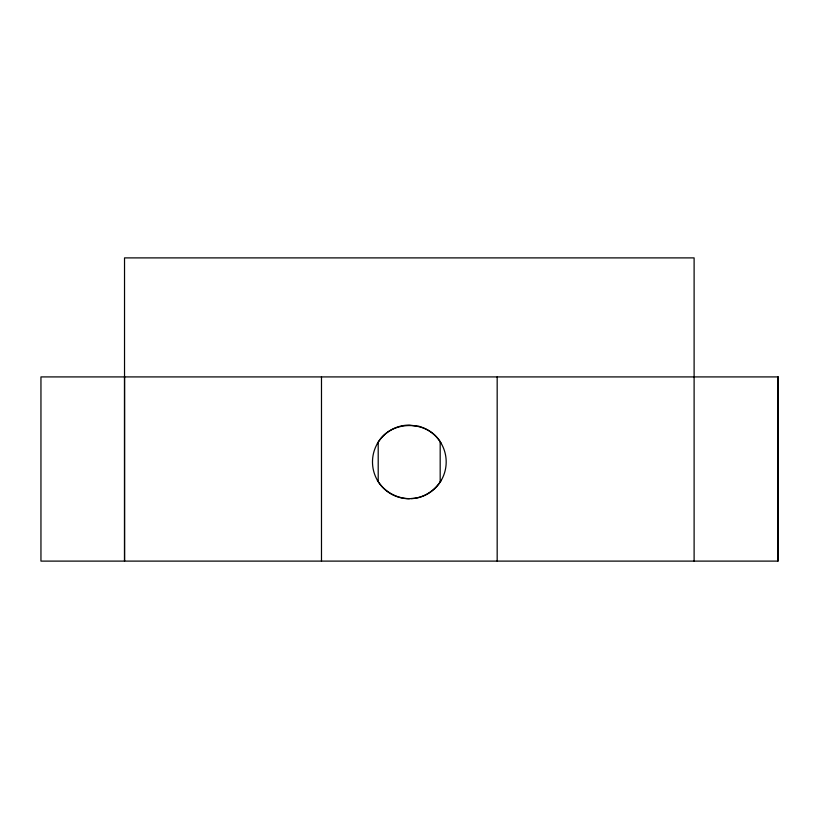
<?xml version="1.0" encoding="UTF-8"?>
<svg xmlns="http://www.w3.org/2000/svg" width="819" height="819" viewBox="0 0 819 819"><rect width="100%" height="100%" fill="white"/><g stroke="black" fill="none" stroke-linecap="round" stroke-linejoin="round"><path stroke-width="1.23" d="M124.539 376.914L124.539 561.107L124.529 257.893L694.113 257.893L694.113 561.107M377.416 443.509C390.315 419.686 428.368 419.441 441.226 443.509M441.226 480.343C434.787 490.724 423.556 498.239 411.118 498.525M377.416 480.343C385.647 494.41 403.112 501.637 418.867 497.512L418.99 497.512M409.336 498.761A36.835 36.835 0 0 1 372.491 461.926A36.835 36.835 0 0 1 409.336 425.081L418.99 426.341M777.907 376.914L777.907 561.107M497.174 376.914L497.174 561.107M440.182 442.137L440.182 481.705M378.204 442.485L378.204 481.367M321.488 376.914L321.488 561.107M418.867 426.341A36.835 36.835 0 0 1 418.867 497.512M778.05 376.914L40.95 376.914L40.95 561.107L778.05 561.107L778.05 376.914"/></g></svg>
